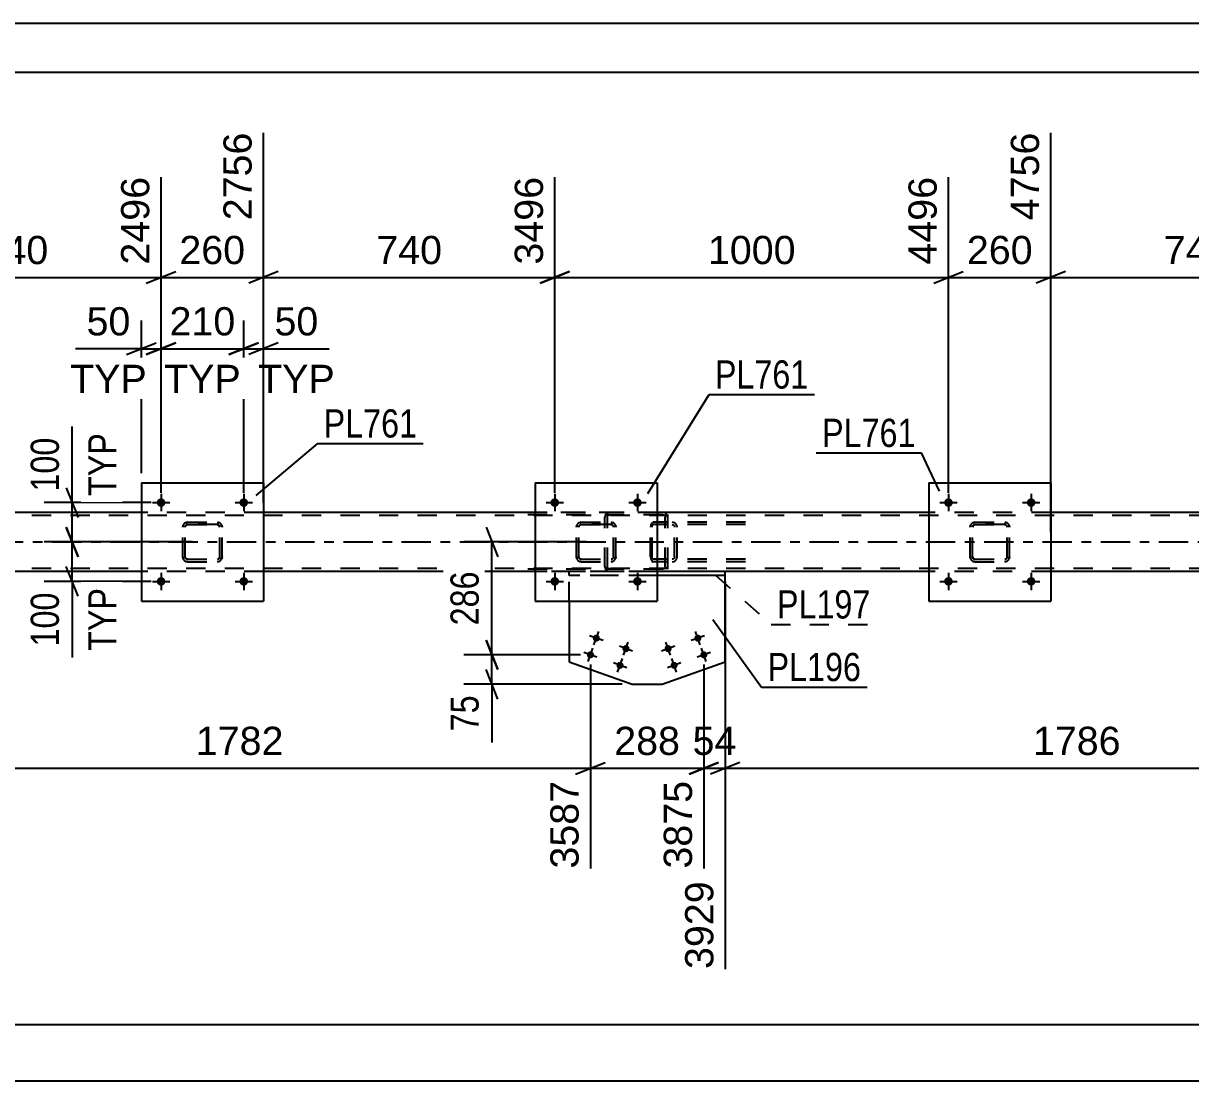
# Model space of a CAD drawing. Header units: millimetres. Extents: x -147 to 694, y -404 to 190.
# Drawn here: x 64.1 to 182.7, y 83.1 to 190.5 of the extents above; entities that cross this region are included whole.
import ezdxf

# ---------------------------------------------------------------- set-up
doc = ezdxf.new("R2010")
doc.units = ezdxf.units.MM
doc.linetypes.add('DXK_LINE_DOT2', pattern=[3.9198, 1.9599, -1.9599])
doc.linetypes.add('DXK_LINE_DOT3', pattern=[5.9187, 2.979, -0.9799, 0.9799, -0.9799])
doc.styles.add('Arial', font='ARIAL.TTF', dxfattribs={"height": 0.2})
doc.styles.add('Arial Narrow', font='ARIALN.TTF', dxfattribs={"height": 0.2})

# ---------------------------------------------------------------- blocks, each defined once
blk = doc.blocks.new('Unknown-318897192-1115')
at = {"color": 5, "linetype": 'Continuous'}
for p, q in [((693.74, 190.49), (-147.26, 190.49)), ((688.74, 185.49), (-142.26, 185.49))]:
    blk.add_line(p, q, dxfattribs=at)
blk = doc.blocks.new('Bolt-318897192-1807 - 1693')
at = {"linetype": 'Continuous'}
for points in [[(158.56, 133.82, -1), (157.68, 133.82, -1)], [(166.96, 133.82, -1), (166.08, 133.82, -1)]]:
    blk.add_hatch(color=1, dxfattribs=at).paths.add_polyline_path(points)
at = {"color": 1, "linetype": 'Continuous'}
for p, q in [((158.12, 134.7), (158.12, 132.94)), ((166.52, 134.7), (166.52, 132.94)), ((157.24, 133.82), (159, 133.82)), ((165.64, 133.82), (167.4, 133.82))]:
    blk.add_line(p, q, dxfattribs=at)
blk = doc.blocks.new('Part-318897192-2062 - 1693')
at = {"color": 7, "linetype": 'DXK_LINE_DOT2'}
for p, q in [((160.32, 139.34), (160.36, 139.52)), ((160.36, 139.52), (160.32, 139.34)), ((160.32, 136.3), (160.32, 139.34)), ((160.56, 139.34), (160.58, 139.43)), ((160.58, 139.43), (160.56, 139.34)), ((160.56, 136.3), (160.56, 139.34)), ((160.58, 139.43), (160.63, 139.51)), ((160.63, 139.51), (160.58, 139.43)), ((160.62, 139.78), (160.8, 139.82)), ((160.8, 139.82), (160.62, 139.78)), ((160.63, 139.51), (160.71, 139.56)), ((160.71, 139.56), (160.63, 139.51)), ((160.71, 139.56), (160.8, 139.58)), ((160.8, 139.58), (160.71, 139.56)), ((160.8, 139.82), (163.84, 139.82)), ((160.8, 139.82), (160.8, 139.82)), ((160.8, 139.82), (163.84, 139.82)), ((160.8, 139.58), (163.84, 139.58)), ((160.8, 139.58), (160.8, 139.58)), ((163.84, 139.58), (160.8, 139.58)), ((163.84, 139.82), (163.84, 139.82)), ((163.84, 139.82), (164.03, 139.78)), ((164.03, 139.78), (163.84, 139.82)), ((163.84, 139.58), (163.84, 139.58)), ((163.84, 139.58), (163.94, 139.56)), ((163.94, 139.56), (163.84, 139.58)), ((163.94, 139.56), (164.01, 139.51)), ((164.01, 139.51), (163.94, 139.56)), ((164.01, 139.51), (164.07, 139.43)), ((164.07, 139.43), (164.01, 139.51)), ((164.07, 139.43), (164.08, 139.34)), ((164.08, 139.34), (164.07, 139.43)), ((164.08, 136.3), (164.08, 139.34)), ((164.29, 139.52), (164.32, 139.34)), ((164.32, 139.34), (164.29, 139.52)), ((164.32, 136.3), (164.32, 139.34)), ((160.36, 136.11), (160.32, 136.3)), ((160.32, 136.3), (160.36, 136.11)), ((160.58, 136.2), (160.56, 136.3)), ((160.56, 136.3), (160.58, 136.21)), ((160.58, 136.21), (160.63, 136.13)), ((160.63, 136.13), (160.58, 136.2)), ((160.8, 135.82), (160.62, 135.85)), ((160.62, 135.85), (160.8, 135.82)), ((160.71, 136.08), (160.63, 136.13)), ((160.63, 136.13), (160.71, 136.08)), ((160.8, 136.06), (160.71, 136.08)), ((160.71, 136.08), (160.8, 136.06)), ((160.8, 136.06), (163.84, 136.06)), ((160.8, 136.06), (160.8, 136.06)), ((160.8, 136.06), (163.84, 136.06)), ((160.8, 135.82), (163.84, 135.82)), ((160.8, 135.82), (160.8, 135.82)), ((160.8, 135.82), (163.84, 135.82)), ((163.94, 136.08), (163.84, 136.06)), ((163.84, 136.06), (163.94, 136.08)), ((163.84, 136.06), (163.84, 136.06)), ((164.03, 135.85), (163.84, 135.82)), ((163.84, 135.82), (164.03, 135.85)), ((163.84, 135.82), (163.84, 135.82)), ((164.01, 136.13), (163.94, 136.08)), ((163.94, 136.08), (164.01, 136.13)), ((164.01, 136.13), (164.07, 136.21)), ((164.07, 136.2), (164.01, 136.13)), ((164.08, 136.3), (164.07, 136.2)), ((164.07, 136.21), (164.08, 136.3)), ((164.32, 136.3), (164.29, 136.11)), ((164.29, 136.11), (164.32, 136.3))]:
    blk.add_line(p, q, dxfattribs=at)
at = {"color": 7, "linetype": 'DXK_LINE_DOT3'}
blk.add_line((162.32, 137.82), (162.32, 137.82), dxfattribs=at)
at = {"color": 7, "linetype": 'DXK_LINE_DOT2'}
for centre, start, end in [((160.8, 139.34), 112.5, 157.5), ((160.8, 139.34), 112.5, 157.5), ((163.84, 139.34), 22.5, 67.5), ((163.84, 139.34), 22.5, 67.5), ((160.8, 136.3), 202.5, 247.5), ((160.8, 136.3), 202.5, 247.5), ((163.84, 136.3), 292.5, 337.5), ((163.84, 136.3), 292.5, 337.5)]:
    blk.add_arc(centre, 0.48, start, end, dxfattribs=at)
blk = doc.blocks.new('Part-318897192-2069 - 1693')
at = {"color": 7, "linetype": 'DXK_LINE_DOT2'}
for p, q in [((127.88, 139.52), (127.86, 139.34)), ((127.86, 136.3), (127.86, 139.34)), ((127.94, 139.68), (127.88, 139.52)), ((128.03, 139.78), (127.94, 139.68)), ((128, 139.34), (128.01, 139.43)), ((128, 136.3), (128, 139.34)), ((128.01, 139.43), (128.04, 139.51)), ((128.13, 139.82), (128.03, 139.78)), ((128.04, 139.51), (128.08, 139.56)), ((128.08, 139.56), (128.13, 139.58)), ((137.49, 139.82), (128.13, 139.82)), ((137.49, 139.58), (128.13, 139.58)), ((129.6, 139.58), (129.6, 139.82)), ((130.24, 139.78), (130.04, 139.82)), ((130.04, 139.58), (130.14, 139.56)), ((130.14, 139.56), (130.22, 139.51)), ((130.22, 139.51), (130.28, 139.43)), ((130.28, 139.43), (130.3, 139.34)), ((130.3, 136.3), (130.3, 139.34)), ((130.55, 139.34), (130.51, 139.52)), ((130.55, 136.3), (130.55, 139.34)), ((127.86, 136.3), (127.88, 136.11)), ((127.88, 136.11), (127.94, 135.96)), ((127.94, 135.96), (128.03, 135.85)), ((128.01, 136.21), (128, 136.3)), ((128.04, 136.13), (128.01, 136.21)), ((128.03, 135.85), (128.13, 135.82)), ((128.08, 136.08), (128.04, 136.13)), ((128.13, 136.06), (128.08, 136.08)), ((137.49, 136.06), (128.13, 136.06)), ((137.49, 135.82), (128.13, 135.82)), ((129.6, 135.82), (129.6, 136.06)), ((130.14, 136.08), (130.04, 136.06)), ((130.04, 135.82), (130.24, 135.85)), ((130.22, 136.13), (130.14, 136.08)), ((130.28, 136.21), (130.22, 136.13)), ((130.3, 136.3), (130.28, 136.21)), ((130.51, 136.11), (130.55, 136.3))]:
    blk.add_line(p, q, dxfattribs=at)
for centre, start, end in [((130.06, 139.32), 23.8951, 68.8487), ((130.06, 136.31), 291.1513, 336.1049)]:
    blk.add_arc(centre, 0.492, start, end, dxfattribs=at)
blk = doc.blocks.new('Part-318897192-1751 - 1693')
at = {"color": 2, "linetype": 'Continuous'}
for p, q in [((76.12, 143.82), (76.12, 131.82)), ((76.12, 143.82), (88.52, 143.82)), ((88.52, 143.82), (88.52, 131.82)), ((76.12, 131.82), (88.52, 131.82))]:
    blk.add_line(p, q, dxfattribs=at)
blk = doc.blocks.new('Part-318897192-1752 - 1693')
at = {"color": 7, "linetype": 'DXK_LINE_DOT2'}
for p, q in [((80.32, 139.34), (80.35, 139.52)), ((80.35, 139.52), (80.32, 139.34)), ((80.32, 136.3), (80.32, 139.34)), ((80.56, 139.34), (80.58, 139.43)), ((80.58, 139.43), (80.56, 139.34)), ((80.56, 136.3), (80.56, 139.34)), ((80.58, 139.43), (80.63, 139.51)), ((80.63, 139.51), (80.58, 139.43)), ((80.61, 139.78), (80.8, 139.82)), ((80.8, 139.82), (80.61, 139.78)), ((80.63, 139.51), (80.71, 139.56)), ((80.71, 139.56), (80.63, 139.51)), ((80.71, 139.56), (80.8, 139.58)), ((80.8, 139.58), (80.71, 139.56)), ((80.8, 139.82), (83.84, 139.82)), ((80.8, 139.82), (80.8, 139.82)), ((80.8, 139.82), (83.84, 139.82)), ((80.8, 139.58), (83.84, 139.58)), ((80.8, 139.58), (80.8, 139.58)), ((83.84, 139.58), (80.8, 139.58)), ((83.84, 139.82), (83.84, 139.82)), ((83.84, 139.82), (84.02, 139.78)), ((84.02, 139.78), (83.84, 139.82)), ((83.84, 139.58), (83.84, 139.58)), ((83.84, 139.58), (83.93, 139.56)), ((83.93, 139.56), (83.84, 139.58)), ((83.93, 139.56), (84.01, 139.51)), ((84.01, 139.51), (83.93, 139.56)), ((84.01, 139.51), (84.06, 139.43)), ((84.06, 139.43), (84.01, 139.51)), ((84.06, 139.43), (84.08, 139.34)), ((84.08, 139.34), (84.06, 139.43)), ((84.08, 136.3), (84.08, 139.34)), ((84.28, 139.52), (84.32, 139.34)), ((84.32, 139.34), (84.28, 139.52)), ((84.32, 136.3), (84.32, 139.34)), ((80.35, 136.11), (80.32, 136.3)), ((80.32, 136.3), (80.35, 136.11)), ((80.58, 136.2), (80.56, 136.3)), ((80.56, 136.3), (80.58, 136.21)), ((80.58, 136.21), (80.63, 136.13)), ((80.63, 136.13), (80.58, 136.2)), ((80.8, 135.82), (80.61, 135.85)), ((80.61, 135.85), (80.8, 135.82)), ((80.71, 136.08), (80.63, 136.13)), ((80.63, 136.13), (80.71, 136.08)), ((80.8, 136.06), (80.71, 136.08)), ((80.71, 136.08), (80.8, 136.06)), ((80.8, 136.06), (83.84, 136.06)), ((80.8, 136.06), (80.8, 136.06)), ((80.8, 136.06), (83.84, 136.06)), ((80.8, 135.82), (83.84, 135.82)), ((80.8, 135.82), (80.8, 135.82)), ((80.8, 135.82), (83.84, 135.82)), ((83.93, 136.08), (83.84, 136.06)), ((83.84, 136.06), (83.93, 136.08)), ((83.84, 136.06), (83.84, 136.06)), ((84.02, 135.85), (83.84, 135.82)), ((83.84, 135.82), (84.02, 135.85)), ((83.84, 135.82), (83.84, 135.82)), ((84.01, 136.13), (83.93, 136.08)), ((83.93, 136.08), (84.01, 136.13)), ((84.01, 136.13), (84.06, 136.21)), ((84.06, 136.2), (84.01, 136.13)), ((84.08, 136.3), (84.06, 136.2)), ((84.06, 136.21), (84.08, 136.3)), ((84.32, 136.3), (84.28, 136.11)), ((84.28, 136.11), (84.32, 136.3))]:
    blk.add_line(p, q, dxfattribs=at)
at = {"color": 7, "linetype": 'DXK_LINE_DOT3'}
blk.add_line((82.32, 137.82), (82.32, 137.82), dxfattribs=at)
at = {"color": 7, "linetype": 'DXK_LINE_DOT2'}
for centre, start, end in [((80.8, 139.34), 112.5, 157.5), ((80.8, 139.34), 112.5, 157.5), ((83.84, 139.34), 22.5, 67.5), ((83.84, 139.34), 22.5, 67.5), ((80.8, 136.3), 202.5, 247.5), ((80.8, 136.3), 202.5, 247.5), ((83.84, 136.3), 292.5, 337.5), ((83.84, 136.3), 292.5, 337.5)]:
    blk.add_arc(centre, 0.48, start, end, dxfattribs=at)
blk = doc.blocks.new('Bolt-318897192-2087 - 1693')
at = {"linetype": 'Continuous'}
for points in [[(78.56, 133.82, -1), (77.68, 133.82, -1)], [(86.96, 133.82, -1), (86.08, 133.82, -1)]]:
    blk.add_hatch(color=1, dxfattribs=at).paths.add_polyline_path(points)
at = {"color": 1, "linetype": 'Continuous'}
for p, q in [((78.12, 134.7), (78.12, 132.94)), ((86.52, 134.7), (86.52, 132.94)), ((77.24, 133.82), (79, 133.82)), ((85.64, 133.82), (87.4, 133.82))]:
    blk.add_line(p, q, dxfattribs=at)
blk = doc.blocks.new('Part-318897192-1757 - 1693')
at = {"color": 2, "linetype": 'Continuous'}
for p, q in [((116.12, 143.82), (116.12, 131.82)), ((116.12, 143.82), (128.52, 143.82)), ((128.52, 143.82), (128.52, 131.82)), ((116.12, 131.82), (128.52, 131.82))]:
    blk.add_line(p, q, dxfattribs=at)
blk = doc.blocks.new('Part-318897192-1758 - 1693')
at = {"color": 7, "linetype": 'DXK_LINE_DOT2'}
for p, q in [((120.32, 139.34), (120.36, 139.52)), ((120.36, 139.52), (120.32, 139.34)), ((120.32, 136.3), (120.32, 139.34)), ((120.56, 139.34), (120.58, 139.43)), ((120.58, 139.43), (120.56, 139.34)), ((120.56, 136.3), (120.56, 139.34)), ((120.58, 139.43), (120.63, 139.51)), ((120.63, 139.51), (120.58, 139.43)), ((120.62, 139.78), (120.8, 139.82)), ((120.8, 139.82), (120.62, 139.78)), ((120.63, 139.51), (120.71, 139.56)), ((120.71, 139.56), (120.63, 139.51)), ((120.71, 139.56), (120.8, 139.58)), ((120.8, 139.58), (120.71, 139.56)), ((120.8, 139.82), (123.84, 139.82)), ((120.8, 139.82), (120.8, 139.82)), ((120.8, 139.82), (123.84, 139.82)), ((120.8, 139.58), (123.84, 139.58)), ((120.8, 139.58), (120.8, 139.58)), ((123.84, 139.58), (120.8, 139.58)), ((123.84, 139.82), (123.84, 139.82)), ((123.84, 139.82), (124.03, 139.78)), ((124.03, 139.78), (123.84, 139.82)), ((123.84, 139.58), (123.84, 139.58)), ((123.84, 139.58), (123.94, 139.56)), ((123.94, 139.56), (123.84, 139.58)), ((123.94, 139.56), (124.01, 139.51)), ((124.01, 139.51), (123.94, 139.56)), ((124.01, 139.51), (124.07, 139.43)), ((124.07, 139.43), (124.01, 139.51)), ((124.07, 139.43), (124.08, 139.34)), ((124.08, 139.34), (124.07, 139.43)), ((124.08, 136.3), (124.08, 139.34)), ((124.29, 139.52), (124.32, 139.34)), ((124.32, 139.34), (124.29, 139.52)), ((124.32, 136.3), (124.32, 139.34)), ((120.36, 136.11), (120.32, 136.3)), ((120.32, 136.3), (120.36, 136.11)), ((120.58, 136.2), (120.56, 136.3)), ((120.56, 136.3), (120.58, 136.21)), ((120.58, 136.21), (120.63, 136.13)), ((120.63, 136.13), (120.58, 136.2)), ((120.8, 135.82), (120.62, 135.85)), ((120.62, 135.85), (120.8, 135.82)), ((120.71, 136.08), (120.63, 136.13)), ((120.63, 136.13), (120.71, 136.08)), ((120.8, 136.06), (120.71, 136.08)), ((120.71, 136.08), (120.8, 136.06)), ((120.8, 136.06), (123.84, 136.06)), ((120.8, 136.06), (120.8, 136.06)), ((120.8, 136.06), (123.84, 136.06)), ((120.8, 135.82), (123.84, 135.82)), ((120.8, 135.82), (120.8, 135.82)), ((120.8, 135.82), (123.84, 135.82)), ((123.94, 136.08), (123.84, 136.06)), ((123.84, 136.06), (123.94, 136.08)), ((123.84, 136.06), (123.84, 136.06)), ((124.03, 135.85), (123.84, 135.82)), ((123.84, 135.82), (124.03, 135.85)), ((123.84, 135.82), (123.84, 135.82)), ((124.01, 136.13), (123.94, 136.08)), ((123.94, 136.08), (124.01, 136.13)), ((124.01, 136.13), (124.07, 136.21)), ((124.07, 136.2), (124.01, 136.13)), ((124.08, 136.3), (124.07, 136.2)), ((124.07, 136.21), (124.08, 136.3)), ((124.32, 136.3), (124.29, 136.11)), ((124.29, 136.11), (124.32, 136.3))]:
    blk.add_line(p, q, dxfattribs=at)
at = {"color": 7, "linetype": 'DXK_LINE_DOT3'}
blk.add_line((122.32, 137.82), (122.32, 137.82), dxfattribs=at)
at = {"color": 7, "linetype": 'DXK_LINE_DOT2'}
for centre, start, end in [((120.8, 139.34), 112.5, 157.5), ((120.8, 139.34), 112.5, 157.5), ((123.84, 139.34), 22.5, 67.5), ((123.84, 139.34), 22.5, 67.5), ((120.8, 136.3), 202.5, 247.5), ((120.8, 136.3), 202.5, 247.5), ((123.84, 136.3), 292.5, 337.5), ((123.84, 136.3), 292.5, 337.5)]:
    blk.add_arc(centre, 0.48, start, end, dxfattribs=at)
blk = doc.blocks.new('Part-318897192-1774 - 1693')
at = {"color": 7, "linetype": 'DXK_LINE_DOT2'}
for p, q in [((576.52, 140.5), (-21.73, 140.5)), ((88.52, 140.82), (76.12, 140.82)), ((128.52, 140.82), (116.12, 140.82)), ((168.52, 140.82), (156.12, 140.82)), ((576.52, 135.14), (-21.73, 135.14)), ((88.52, 134.82), (76.12, 134.82)), ((135.43, 134.82), (116.12, 134.82)), ((168.52, 134.82), (156.12, 134.82))]:
    blk.add_line(p, q, dxfattribs=at)
at = {"color": 2, "linetype": 'Continuous'}
for p, q in [((76.12, 140.82), (48.52, 140.82)), ((116.12, 140.82), (88.52, 140.82)), ((156.12, 140.82), (128.52, 140.82)), ((196.12, 140.82), (168.52, 140.82)), ((76.12, 134.82), (50.46, 134.82)), ((116.12, 134.82), (88.52, 134.82)), ((156.12, 134.82), (135.43, 134.82)), ((196.12, 134.82), (168.52, 134.82))]:
    blk.add_line(p, q, dxfattribs=at)
at = {"color": 7, "linetype": 'DXK_LINE_DOT3'}
blk.add_line((-21.73, 137.82), (576.52, 137.82), dxfattribs=at)
blk = doc.blocks.new('Bolt-318897192-1806 - 1693')
at = {"linetype": 'Continuous'}
for points in [[(132.32, 127.93, -1), (133, 128.17, -1)], [(129.3, 126.86, -1), (129.98, 127.11, -1)], [(132.92, 126.24, -1), (133.6, 126.48, -1)], [(129.91, 125.17, -1), (130.58, 125.41, -1)]]:
    blk.add_hatch(color=1, dxfattribs=at).paths.add_polyline_path(points)
at = {"color": 1, "linetype": 'Continuous'}
for p, q in [((133.34, 128.3), (131.98, 127.81)), ((132.9, 127.38), (132.42, 128.73)), ((130.32, 127.23), (128.97, 126.74)), ((129.88, 126.31), (129.4, 127.66)), ((133.5, 125.68), (133.02, 127.04)), ((130.49, 124.61), (130, 125.97)), ((133.94, 126.6), (132.58, 126.12)), ((130.92, 125.53), (129.57, 125.05))]:
    blk.add_line(p, q, dxfattribs=at)
blk = doc.blocks.new('Part-318897192-1884 - 1693')
at = {"color": 7, "linetype": 'DXK_LINE_DOT2'}
for p, q in [((119.57, 134.42), (119.57, 134.82)), ((128.52, 134.82), (119.57, 134.82)), ((128.52, 134.42), (119.57, 134.42))]:
    blk.add_line(p, q, dxfattribs=at)
at = {"color": 2, "linetype": 'Continuous'}
for p, q in [((135.43, 134.82), (128.52, 134.82)), ((135.43, 134.42), (128.52, 134.42)), ((135.43, 134.42), (135.43, 134.82))]:
    blk.add_line(p, q, dxfattribs=at)
blk = doc.blocks.new('Part-318897192-1889 - 1693')
at = {"color": 7, "linetype": 'DXK_LINE_DOT2'}
for p in [(135.43, 134.42), (119.57, 131.82)]:
    blk.add_line(p, (119.57, 134.42), dxfattribs=at)
at = {"color": 2, "linetype": 'Continuous'}
for p, q in [((135.43, 125.64), (135.43, 134.42)), ((119.57, 131.82), (119.57, 125.64)), ((119.57, 125.64), (125.98, 123.37)), ((129.02, 123.37), (135.43, 125.64)), ((125.98, 123.37), (129.02, 123.37))]:
    blk.add_line(p, q, dxfattribs=at)
blk = doc.blocks.new('Part-318897192-1961 - 1693')
at = {"color": 7, "linetype": 'DXK_LINE_DOT2'}
for p, q in [((129.09, 140.82), (115.18, 140.82)), ((129.09, 140.58), (115.18, 140.58)), ((123.24, 140.47), (123.21, 140.34)), ((123.21, 135.3), (123.21, 140.34)), ((123.25, 140.52), (123.24, 140.47)), ((123.47, 140.34), (123.49, 140.43)), ((123.47, 135.3), (123.47, 140.34)), ((123.49, 140.43), (123.54, 140.51)), ((123.73, 140.82), (123.53, 140.78)), ((123.54, 140.51), (123.63, 140.56)), ((123.63, 140.56), (123.73, 140.58)), ((129.28, 140.78), (129.09, 140.82)), ((129.09, 140.58), (129.19, 140.56)), ((129.19, 140.56), (129.27, 140.51)), ((129.27, 140.51), (129.32, 140.43)), ((129.32, 140.43), (129.34, 140.34)), ((129.34, 135.3), (129.34, 140.34)), ((129.57, 140.5), (129.56, 140.52)), ((129.6, 140.34), (129.57, 140.5)), ((129.6, 135.3), (129.6, 140.34)), ((123.21, 135.3), (123.23, 135.21)), ((123.23, 135.21), (123.25, 135.11)), ((123.49, 135.21), (123.47, 135.3)), ((123.54, 135.13), (123.49, 135.21)), ((129.32, 135.21), (129.27, 135.13)), ((129.34, 135.3), (129.32, 135.21)), ((129.56, 135.11), (129.58, 135.21)), ((129.58, 135.21), (129.6, 135.3)), ((129.09, 135.06), (115.18, 135.06)), ((129.09, 134.82), (115.18, 134.82)), ((123.53, 134.85), (123.73, 134.82)), ((123.63, 135.08), (123.54, 135.13)), ((123.73, 135.06), (123.63, 135.08)), ((129.19, 135.08), (129.09, 135.06)), ((129.09, 134.82), (129.28, 134.85)), ((129.27, 135.13), (129.19, 135.08))]:
    blk.add_line(p, q, dxfattribs=at)
for centre, start, end in [((123.71, 140.32), 110.7583, 155.68), ((129.11, 140.32), 24.32, 69.2417), ((123.71, 135.32), 204.32, 249.2417)]:
    blk.add_arc(centre, 0.496, start, end, dxfattribs=at)
blk = doc.blocks.new('Bolt-318897192-1962 - 1693')
at = {"linetype": 'Continuous'}
for points in [[(122, 128.17, -1), (122.68, 127.93, -1)], [(125.01, 127.11, -1), (125.69, 126.86, -1)], [(121.4, 126.48, -1), (122.08, 126.24, -1)], [(124.41, 125.41, -1), (125.09, 125.17, -1)]]:
    blk.add_hatch(color=1, dxfattribs=at).paths.add_polyline_path(points)
at = {"color": 1, "linetype": 'Continuous'}
for p, q in [((123.02, 127.81), (121.66, 128.3)), ((122.1, 127.38), (122.58, 128.73)), ((121.5, 125.68), (121.98, 127.04)), ((126.03, 126.74), (124.68, 127.23)), ((125.11, 126.31), (125.59, 127.66)), ((122.41, 126.12), (121.06, 126.6)), ((124.51, 124.61), (124.99, 125.97)), ((125.43, 125.05), (124.07, 125.53))]:
    blk.add_line(p, q, dxfattribs=at)
blk = doc.blocks.new('Bolt-318897192-2097 - 1693')
at = {"linetype": 'Continuous'}
for points in [[(158.56, 141.82, -1), (157.68, 141.82, -1)], [(166.96, 141.82, -1), (166.08, 141.82, -1)]]:
    blk.add_hatch(color=1, dxfattribs=at).paths.add_polyline_path(points)
at = {"color": 1, "linetype": 'Continuous'}
for p, q in [((158.12, 142.7), (158.12, 140.94)), ((166.52, 142.7), (166.52, 140.94)), ((157.24, 141.82), (159, 141.82)), ((165.64, 141.82), (167.4, 141.82))]:
    blk.add_line(p, q, dxfattribs=at)
blk = doc.blocks.new('Bolt-318897192-2043 - 1693')
at = {"linetype": 'Continuous'}
for points in [[(118.56, 141.82, -1), (117.68, 141.82, -1)], [(126.96, 141.82, -1), (126.08, 141.82, -1)]]:
    blk.add_hatch(color=1, dxfattribs=at).paths.add_polyline_path(points)
at = {"color": 1, "linetype": 'Continuous'}
for p, q in [((118.12, 142.7), (118.12, 140.94)), ((126.52, 142.7), (126.52, 140.94)), ((117.24, 141.82), (119, 141.82)), ((125.64, 141.82), (127.4, 141.82))]:
    blk.add_line(p, q, dxfattribs=at)
blk = doc.blocks.new('Bolt-318897192-2044 - 1693')
at = {"linetype": 'Continuous'}
for points in [[(118.56, 133.82, -1), (117.68, 133.82, -1)], [(126.96, 133.82, -1), (126.08, 133.82, -1)]]:
    blk.add_hatch(color=1, dxfattribs=at).paths.add_polyline_path(points)
at = {"color": 1, "linetype": 'Continuous'}
for p, q in [((118.12, 134.7), (118.12, 132.94)), ((126.52, 134.7), (126.52, 132.94)), ((117.24, 133.82), (119, 133.82)), ((125.64, 133.82), (127.4, 133.82))]:
    blk.add_line(p, q, dxfattribs=at)
blk = doc.blocks.new('Part-318897192-2067 - 1693')
at = {"color": 2, "linetype": 'Continuous'}
for p, q in [((156.12, 143.82), (156.12, 131.82)), ((156.12, 143.82), (168.52, 143.82)), ((168.52, 143.82), (168.52, 131.82)), ((156.12, 131.82), (168.52, 131.82))]:
    blk.add_line(p, q, dxfattribs=at)
blk = doc.blocks.new('Bolt-318897192-2086 - 1693')
at = {"linetype": 'Continuous'}
for points in [[(78.56, 141.82, -1), (77.68, 141.82, -1)], [(86.96, 141.82, -1), (86.08, 141.82, -1)]]:
    blk.add_hatch(color=1, dxfattribs=at).paths.add_polyline_path(points)
at = {"color": 1, "linetype": 'Continuous'}
for p, q in [((78.12, 142.7), (78.12, 140.94)), ((86.52, 142.7), (86.52, 140.94)), ((77.24, 141.82), (79, 141.82)), ((85.64, 141.82), (87.4, 141.82))]:
    blk.add_line(p, q, dxfattribs=at)
blk = doc.blocks.new('StraightDimension-318897192-19006 - 1693')
at = {"color": 7, "linetype": 'Continuous'}
for p, q in [((111.14, 139.32), (112.34, 136.32)), ((121.32, 137.82), (108.89, 137.82)), ((111.74, 126.36), (111.74, 137.82)), ((112.34, 124.86), (111.14, 127.86)), ((120.74, 126.36), (108.89, 126.36))]:
    blk.add_line(p, q, dxfattribs=at)
at = {"color": 0}
blk.add_wipeout([(110.99, 135.43), (106.79, 135.43), (106.79, 128.75), (110.99, 128.75)], dxfattribs=at)
at = {"color": 3, "style": 'Arial Narrow'}
blk.add_text('286', height=2.863, rotation=90.0002, dxfattribs=at).set_placement((110.39, 129.35))
blk = doc.blocks.new('StraightDimension-318897192-8381 - 1693')
at = {"color": 7, "linetype": 'Continuous'}
for p, q in [((48.52, 141.82), (48.52, 179.38)), ((78.12, 142.82), (78.12, 174.88)), ((50.02, 165.29), (47.02, 164.09)), ((76.62, 164.09), (79.62, 165.29)), ((48.52, 164.69), (78.12, 164.69))]:
    blk.add_line(p, q, dxfattribs=at)
at = {"color": 0}
blk.add_wipeout([(67.25, 165.44), (67.25, 169.64), (59.38, 169.64), (59.38, 165.44)], dxfattribs=at)
at = {"color": 3, "style": 'Arial'}
blk.add_text('740', height=2.865, dxfattribs=at).set_placement((59.98, 166.04))
at = {"color": 0, "linetype": 'Continuous'}
blk.add_wipeout([(77.52, 175.48), (73.32, 175.48), (73.32, 165.39), (77.52, 165.39)], dxfattribs=at)
at = {"color": 3, "linetype": 'Continuous', "style": 'Arial'}
blk.add_text('2496', height=2.865, rotation=90.0002, dxfattribs=at).set_placement((76.92, 165.99))
blk = doc.blocks.new('StraightDimension-318897192-8377 - 1693')
at = {"color": 7, "linetype": 'Continuous'}
for p, q in [((168.52, 138.82), (168.52, 179.38)), ((158.12, 142.82), (158.12, 174.88)), ((156.62, 164.09), (159.62, 165.29)), ((170.02, 165.29), (167.02, 164.09)), ((158.12, 164.69), (168.52, 164.69))]:
    blk.add_line(p, q, dxfattribs=at)
at = {"color": 0}
blk.add_wipeout([(167.26, 165.44), (167.26, 169.64), (159.39, 169.64), (159.39, 165.44)], dxfattribs=at)
at = {"color": 3, "style": 'Arial'}
blk.add_text('260', height=2.865, dxfattribs=at).set_placement((159.99, 166.04))
at = {"color": 0, "linetype": 'Continuous'}
blk.add_wipeout([(167.92, 179.98), (163.72, 179.98), (163.72, 169.89), (167.92, 169.89)], dxfattribs=at)
at = {"color": 3, "linetype": 'Continuous', "style": 'Arial'}
blk.add_text('4756', height=2.865, rotation=90.0002, dxfattribs=at).set_placement((167.32, 170.49))
blk = doc.blocks.new('StraightDimension-318897192-2334 - 1693')
at = {"color": 7, "linetype": 'Continuous'}
for p, q in [((86.52, 142.82), (86.52, 160.3)), ((88.52, 144.82), (88.52, 160.3)), ((85.02, 156.85), (88.02, 158.05)), ((90.02, 158.05), (87.02, 156.85)), ((86.52, 157.45), (88.52, 157.45)), ((88.52, 157.45), (95.21, 157.45)), ((88.52, 157.45), (95.21, 157.45))]:
    blk.add_line(p, q, dxfattribs=at)
at = {"color": 0}
blk.add_wipeout([(94.69, 158.2), (94.69, 162.4), (89.04, 162.4), (89.04, 158.2)], dxfattribs=at)
at = {"color": 0, "linetype": 'Continuous'}
blk.add_wipeout([(96.35, 152.35), (96.35, 156.55), (87.38, 156.55), (87.38, 152.35)], dxfattribs=at)
at = {"color": 3, "style": 'Arial'}
blk.add_text('50', height=2.865, dxfattribs=at).set_placement((89.64, 158.8))
at = {"color": 3, "linetype": 'Continuous', "style": 'Arial'}
blk.add_text('TYP', height=2.865, dxfattribs=at).set_placement((87.98, 152.95))
blk = doc.blocks.new('StraightDimension-318897192-2361 - 1693')
at = {"color": 7, "linetype": 'Continuous'}
blk.add_line((-22.53, 83.11), (589.42, 83.11), dxfattribs=at)
blk = doc.blocks.new('StraightDimension-318897192-2388 - 1693')
at = {"color": 7, "linetype": 'Continuous'}
blk.add_line((-21.74, 88.83), (588.62, 88.83), dxfattribs=at)
blk = doc.blocks.new('StraightDimension-318897192-2118 - 1693')
at = {"color": 7, "linetype": 'Continuous'}
for p, q in [((135.43, 133.82), (135.43, 94.45)), ((133.26, 125.36), (133.26, 104.65)), ((131.76, 114.24), (134.76, 115.44)), ((136.93, 115.44), (133.93, 114.24)), ((133.26, 114.84), (135.43, 114.84))]:
    blk.add_line(p, q, dxfattribs=at)
at = {"color": 0, "linetype": 'Continuous'}
blk.add_wipeout([(134.83, 103.94), (130.63, 103.94), (130.63, 93.85), (134.83, 93.85)], dxfattribs=at)
at = {"color": 3, "linetype": 'Continuous', "style": 'Arial'}
blk.add_text('3929', height=2.865, rotation=90.0002, dxfattribs=at).set_placement((134.23, 94.45))
at = {"color": 0}
blk.add_wipeout([(137.17, 115.59), (137.17, 119.79), (131.52, 119.79), (131.52, 115.59)], dxfattribs=at)
at = {"color": 3, "style": 'Arial'}
blk.add_text('54', height=2.865, dxfattribs=at).set_placement((132.12, 116.19))
blk = doc.blocks.new('StraightDimension-318897192-2117 - 1693')
at = {"color": 7, "linetype": 'Continuous'}
for p, q in [((135.43, 133.82), (135.43, 94.45)), ((206.87, 125.36), (206.87, 104.65)), ((136.93, 115.44), (133.93, 114.24)), ((205.37, 114.24), (208.37, 115.44)), ((135.43, 114.84), (206.87, 114.84))]:
    blk.add_line(p, q, dxfattribs=at)
at = {"color": 0}
blk.add_wipeout([(176.2, 115.59), (176.2, 119.79), (166.1, 119.79), (166.1, 115.59)], dxfattribs=at)
at = {"color": 3, "style": 'Arial'}
blk.add_text('1786', height=2.865, dxfattribs=at).set_placement((166.7, 116.19))
at = {"color": 0, "linetype": 'Continuous'}
blk.add_wipeout([(206.27, 114.14), (202.07, 114.14), (202.07, 104.05), (206.27, 104.05)], dxfattribs=at)
at = {"color": 3, "linetype": 'Continuous', "style": 'Arial'}
blk.add_text('5715', height=2.865, rotation=90.0002, dxfattribs=at).set_placement((205.67, 104.65))
blk = doc.blocks.new('StraightDimension-318897192-2119 - 1693')
at = {"color": 7, "linetype": 'Continuous'}
for p, q in [((121.74, 125.36), (121.74, 104.65)), ((133.26, 125.36), (133.26, 104.65)), ((120.24, 114.24), (123.24, 115.44)), ((134.76, 115.44), (131.76, 114.24)), ((121.74, 114.84), (133.26, 114.84))]:
    blk.add_line(p, q, dxfattribs=at)
at = {"color": 0}
blk.add_wipeout([(131.43, 115.59), (131.43, 119.79), (123.56, 119.79), (123.56, 115.59)], dxfattribs=at)
at = {"color": 0, "linetype": 'Continuous'}
blk.add_wipeout([(132.66, 114.14), (128.46, 114.14), (128.46, 104.05), (132.66, 104.05)], dxfattribs=at)
at = {"color": 3, "style": 'Arial'}
blk.add_text('288', height=2.865, dxfattribs=at).set_placement((124.16, 116.19))
at = {"color": 3, "linetype": 'Continuous', "style": 'Arial'}
blk.add_text('3875', height=2.865, rotation=90.0002, dxfattribs=at).set_placement((132.06, 104.65))
blk = doc.blocks.new('StraightDimension-318897192-2120 - 1693')
at = {"color": 7, "linetype": 'Continuous'}
for p, q in [((50.46, 130.82), (50.46, 94.45)), ((121.74, 125.36), (121.74, 104.65)), ((51.96, 115.44), (48.96, 114.24)), ((120.24, 114.24), (123.24, 115.44)), ((50.46, 114.84), (121.74, 114.84))]:
    blk.add_line(p, q, dxfattribs=at)
at = {"color": 0}
blk.add_wipeout([(91.14, 115.59), (91.14, 119.79), (81.05, 119.79), (81.05, 115.59)], dxfattribs=at)
at = {"color": 3, "style": 'Arial'}
blk.add_text('1782', height=2.865, dxfattribs=at).set_placement((81.65, 116.19))
at = {"color": 0, "linetype": 'Continuous'}
blk.add_wipeout([(121.14, 114.14), (116.94, 114.14), (116.94, 104.05), (121.14, 104.05)], dxfattribs=at)
at = {"color": 3, "linetype": 'Continuous', "style": 'Arial'}
blk.add_text('3587', height=2.865, rotation=90.0002, dxfattribs=at).set_placement((120.54, 104.65))
blk = doc.blocks.new('StraightDimension-318897192-2318 - 1693')
at = {"color": 7, "linetype": 'Continuous'}
for p, q in [((78.12, 142.82), (78.12, 160.3)), ((86.52, 142.82), (86.52, 160.3)), ((76.62, 156.85), (79.62, 158.05)), ((88.02, 158.05), (85.02, 156.85)), ((78.12, 157.45), (86.52, 157.45))]:
    blk.add_line(p, q, dxfattribs=at)
at = {"color": 0}
blk.add_wipeout([(86.25, 158.2), (86.25, 162.4), (78.38, 162.4), (78.38, 158.2)], dxfattribs=at)
at = {"color": 0, "linetype": 'Continuous'}
blk.add_wipeout([(86.81, 152.35), (86.81, 156.55), (77.83, 156.55), (77.83, 152.35)], dxfattribs=at)
at = {"color": 3, "style": 'Arial'}
blk.add_text('210', height=2.865, dxfattribs=at).set_placement((78.98, 158.8))
at = {"color": 3, "linetype": 'Continuous', "style": 'Arial'}
blk.add_text('TYP', height=2.865, dxfattribs=at).set_placement((78.43, 152.95))
blk = doc.blocks.new('StraightDimension-318897192-2347 - 1693')
at = {"color": 7, "linetype": 'Continuous'}
for p, q in [((76.12, 144.82), (76.12, 160.3)), ((78.12, 142.82), (78.12, 160.3)), ((74.62, 156.85), (77.62, 158.05)), ((79.62, 158.05), (76.62, 156.85)), ((76.12, 157.45), (69.42, 157.45)), ((76.12, 157.45), (69.42, 157.45)), ((76.12, 157.45), (78.12, 157.45))]:
    blk.add_line(p, q, dxfattribs=at)
at = {"color": 0}
blk.add_wipeout([(75.59, 158.2), (75.59, 162.4), (69.95, 162.4), (69.95, 158.2)], dxfattribs=at)
at = {"color": 0, "linetype": 'Continuous'}
blk.add_wipeout([(77.26, 152.35), (77.26, 156.55), (68.28, 156.55), (68.28, 152.35)], dxfattribs=at)
at = {"color": 3, "style": 'Arial'}
blk.add_text('50', height=2.865, dxfattribs=at).set_placement((70.55, 158.8))
at = {"color": 3, "linetype": 'Continuous', "style": 'Arial'}
blk.add_text('TYP', height=2.865, dxfattribs=at).set_placement((68.88, 152.95))
blk = doc.blocks.new('StraightDimension-318897192-3224 - 1693')
at = {"color": 7, "linetype": 'Continuous'}
for p, q in [((68.49, 139.32), (69.69, 136.32)), ((81.32, 137.82), (66.24, 137.82)), ((69.09, 133.82), (69.09, 137.82)), ((69.69, 132.32), (68.49, 135.32)), ((77.12, 133.82), (66.24, 133.82)), ((69.09, 133.82), (69.09, 126.08)), ((69.09, 133.82), (69.09, 126.08))]:
    blk.add_line(p, q, dxfattribs=at)
at = {"color": 0}
blk.add_wipeout([(68.34, 133.29), (64.14, 133.29), (64.14, 126.61), (68.34, 126.61)], dxfattribs=at)
at = {"color": 0, "linetype": 'Continuous'}
blk.add_wipeout([(74.19, 133.75), (69.99, 133.75), (69.99, 126.16), (74.19, 126.16)], dxfattribs=at)
at = {"color": 3, "linetype": 'Continuous', "style": 'Arial Narrow'}
blk.add_text('TYP', height=2.863, rotation=90.0002, dxfattribs=at).set_placement((73.59, 126.76))
at = {"color": 3, "style": 'Arial Narrow'}
blk.add_text('100', height=2.863, rotation=90.0002, dxfattribs=at).set_placement((67.74, 127.21))
blk = doc.blocks.new('StraightDimension-318897192-3247 - 1693')
at = {"color": 7, "linetype": 'Continuous'}
for p, q in [((69.09, 141.82), (69.09, 149.55)), ((69.09, 141.82), (69.09, 149.55)), ((68.49, 143.32), (69.69, 140.32)), ((77.12, 141.82), (66.24, 141.82)), ((69.09, 137.82), (69.09, 141.82)), ((69.69, 136.32), (68.49, 139.32)), ((81.32, 137.82), (66.24, 137.82))]:
    blk.add_line(p, q, dxfattribs=at)
at = {"color": 0, "linetype": 'Continuous'}
blk.add_wipeout([(74.19, 149.48), (69.99, 149.48), (69.99, 141.89), (74.19, 141.89)], dxfattribs=at)
at = {"color": 0}
blk.add_wipeout([(68.34, 149.03), (64.14, 149.03), (64.14, 142.34), (68.34, 142.34)], dxfattribs=at)
at = {"color": 3, "style": 'Arial Narrow'}
blk.add_text('100', height=2.863, rotation=90.0002, dxfattribs=at).set_placement((67.74, 142.94))
at = {"color": 3, "linetype": 'Continuous', "style": 'Arial Narrow'}
blk.add_text('TYP', height=2.863, rotation=90.0002, dxfattribs=at).set_placement((73.59, 142.49))
blk = doc.blocks.new('StraightDimension-318897192-8376 - 1693')
at = {"color": 7, "linetype": 'Continuous'}
for p, q in [((168.52, 138.82), (168.52, 179.38)), ((198.12, 142.82), (198.12, 174.88)), ((170.02, 165.29), (167.02, 164.09)), ((196.62, 164.09), (199.62, 165.29)), ((168.52, 164.69), (198.12, 164.69))]:
    blk.add_line(p, q, dxfattribs=at)
at = {"color": 0}
blk.add_wipeout([(187.26, 165.44), (187.26, 169.64), (179.39, 169.64), (179.39, 165.44)], dxfattribs=at)
at = {"color": 3, "style": 'Arial'}
blk.add_text('740', height=2.865, dxfattribs=at).set_placement((179.99, 166.04))
at = {"color": 0, "linetype": 'Continuous'}
blk.add_wipeout([(197.52, 175.48), (193.32, 175.48), (193.32, 165.39), (197.52, 165.39)], dxfattribs=at)
at = {"color": 3, "linetype": 'Continuous', "style": 'Arial'}
blk.add_text('5496', height=2.865, rotation=90.0002, dxfattribs=at).set_placement((196.92, 165.99))
blk = doc.blocks.new('StraightDimension-318897192-8378 - 1693')
at = {"color": 7, "linetype": 'Continuous'}
for p, q in [((118.12, 142.82), (118.12, 174.88)), ((158.12, 142.82), (158.12, 174.88)), ((119.62, 165.29), (116.62, 164.09)), ((156.62, 164.09), (159.62, 165.29)), ((118.12, 164.69), (158.12, 164.69))]:
    blk.add_line(p, q, dxfattribs=at)
at = {"color": 0}
blk.add_wipeout([(143.17, 165.44), (143.17, 169.64), (133.08, 169.64), (133.08, 165.44)], dxfattribs=at)
at = {"color": 3, "style": 'Arial'}
blk.add_text('1000', height=2.865, dxfattribs=at).set_placement((133.68, 166.04))
at = {"color": 0, "linetype": 'Continuous'}
blk.add_wipeout([(157.52, 175.48), (153.32, 175.48), (153.32, 165.39), (157.52, 165.39)], dxfattribs=at)
at = {"color": 3, "linetype": 'Continuous', "style": 'Arial'}
blk.add_text('4496', height=2.865, rotation=90.0002, dxfattribs=at).set_placement((156.92, 165.99))
blk = doc.blocks.new('StraightDimension-318897192-8379 - 1693')
at = {"color": 7, "linetype": 'Continuous'}
for p, q in [((88.52, 141.82), (88.52, 179.38)), ((118.12, 142.82), (118.12, 174.88)), ((90.02, 165.29), (87.02, 164.09)), ((116.62, 164.09), (119.62, 165.29)), ((88.52, 164.69), (118.12, 164.69))]:
    blk.add_line(p, q, dxfattribs=at)
at = {"color": 0}
blk.add_wipeout([(107.26, 165.44), (107.26, 169.64), (99.39, 169.64), (99.39, 165.44)], dxfattribs=at)
at = {"color": 3, "style": 'Arial'}
blk.add_text('740', height=2.865, dxfattribs=at).set_placement((99.99, 166.04))
at = {"color": 0, "linetype": 'Continuous'}
blk.add_wipeout([(117.52, 175.48), (113.32, 175.48), (113.32, 165.39), (117.52, 165.39)], dxfattribs=at)
at = {"color": 3, "linetype": 'Continuous', "style": 'Arial'}
blk.add_text('3496', height=2.865, rotation=90.0002, dxfattribs=at).set_placement((116.92, 165.99))
blk = doc.blocks.new('StraightDimension-318897192-8380 - 1693')
at = {"color": 7, "linetype": 'Continuous'}
for p, q in [((88.52, 141.82), (88.52, 179.38)), ((78.12, 142.82), (78.12, 174.88)), ((76.62, 164.09), (79.62, 165.29)), ((90.02, 165.29), (87.02, 164.09)), ((78.12, 164.69), (88.52, 164.69))]:
    blk.add_line(p, q, dxfattribs=at)
at = {"color": 0}
blk.add_wipeout([(87.25, 165.44), (87.25, 169.64), (79.38, 169.64), (79.38, 165.44)], dxfattribs=at)
at = {"color": 3, "style": 'Arial'}
blk.add_text('260', height=2.865, dxfattribs=at).set_placement((79.98, 166.04))
at = {"color": 0, "linetype": 'Continuous'}
blk.add_wipeout([(87.92, 179.98), (83.72, 179.98), (83.72, 169.89), (87.92, 169.89)], dxfattribs=at)
at = {"color": 3, "linetype": 'Continuous', "style": 'Arial'}
blk.add_text('2756', height=2.865, rotation=90.0002, dxfattribs=at).set_placement((87.32, 170.49))
blk = doc.blocks.new('StraightDimension-318897192-19007 - 1693')
at = {"color": 7, "linetype": 'Continuous'}
for p, q in [((111.14, 127.86), (112.34, 124.86)), ((120.74, 126.36), (108.89, 126.36)), ((111.74, 123.37), (111.74, 126.36)), ((112.34, 121.87), (111.14, 124.87)), ((124.98, 123.37), (108.89, 123.37)), ((111.74, 123.37), (111.74, 117.46)), ((111.74, 123.37), (111.74, 117.46))]:
    blk.add_line(p, q, dxfattribs=at)
at = {"color": 0}
blk.add_wipeout([(110.99, 122.84), (106.79, 122.84), (106.79, 117.99), (110.99, 117.99)], dxfattribs=at)
at = {"color": 3, "style": 'Arial Narrow'}
blk.add_text('75', height=2.863, rotation=90.0002, dxfattribs=at).set_placement((110.39, 118.59))
blk = doc.blocks.new('Mark-318897192-1747 - 1693')
at = {"color": 30, "linetype": 'Continuous'}
for p, q in [((87.79, 142.53), (94.04, 147.83)), ((94.04, 147.83), (104.74, 147.83))]:
    blk.add_line(p, q, dxfattribs=at)
at = {"color": 0}
blk.add_wipeout([(104.14, 148.43), (104.14, 151.43), (94.64, 151.43), (94.64, 148.43)], dxfattribs=at)
blk.add_wipeout([(104.14, 148.43), (104.14, 151.43), (94.64, 151.43), (94.64, 148.43)], dxfattribs=at)
at = {"color": 3, "style": 'Arial Narrow'}
blk.add_text('PL761', height=2.863, dxfattribs=at).set_placement((94.64, 148.43))
blk = doc.blocks.new('Mark-318897192-1753 - 1693')
at = {"color": 30, "linetype": 'Continuous'}
for p, q in [((127.58, 142.76), (133.79, 152.8)), ((133.79, 152.8), (144.5, 152.8))]:
    blk.add_line(p, q, dxfattribs=at)
at = {"color": 0}
blk.add_wipeout([(143.9, 153.4), (143.9, 156.4), (134.39, 156.4), (134.39, 153.4)], dxfattribs=at)
blk.add_wipeout([(143.9, 153.4), (143.9, 156.4), (134.39, 156.4), (134.39, 153.4)], dxfattribs=at)
at = {"color": 3, "style": 'Arial Narrow'}
blk.add_text('PL761', height=2.863, dxfattribs=at).set_placement((134.39, 153.4))
blk = doc.blocks.new('Mark-318897192-1880 - 1693')
at = {"color": 30, "linetype": 'DXK_LINE_DOT2'}
for p, q in [((134.49, 134.42), (140.1, 129.45)), ((140.1, 129.45), (150.81, 129.45))]:
    blk.add_line(p, q, dxfattribs=at)
at = {"color": 0}
blk.add_wipeout([(150.21, 130.05), (150.21, 133.05), (140.7, 133.05), (140.7, 130.05)], dxfattribs=at)
blk.add_wipeout([(150.21, 130.05), (150.21, 133.05), (140.7, 133.05), (140.7, 130.05)], dxfattribs=at)
at = {"color": 3, "style": 'Arial Narrow'}
blk.add_text('PL197', height=2.863, dxfattribs=at).set_placement((140.7, 130.05))
blk = doc.blocks.new('Mark-318897192-1885 - 1693')
at = {"color": 30, "linetype": 'Continuous'}
for p, q in [((134.17, 129.96), (139.14, 123.09)), ((139.14, 123.09), (149.85, 123.09))]:
    blk.add_line(p, q, dxfattribs=at)
at = {"color": 0}
blk.add_wipeout([(149.25, 123.69), (149.25, 126.69), (139.74, 126.69), (139.74, 123.69)], dxfattribs=at)
blk.add_wipeout([(149.25, 123.69), (149.25, 126.69), (139.74, 126.69), (139.74, 123.69)], dxfattribs=at)
at = {"color": 3, "style": 'Arial Narrow'}
blk.add_text('PL196', height=2.863, dxfattribs=at).set_placement((139.74, 123.69))
blk = doc.blocks.new('Mark-318897192-2063 - 1693')
at = {"color": 30, "linetype": 'Continuous'}
for p in [(144.68, 146.87), (157.21, 142.97)]:
    blk.add_line(p, (155.38, 146.87), dxfattribs=at)
at = {"color": 0}
blk.add_wipeout([(154.78, 147.47), (154.78, 150.47), (145.28, 150.47), (145.28, 147.47)], dxfattribs=at)
blk.add_wipeout([(154.78, 147.47), (154.78, 150.47), (145.28, 150.47), (145.28, 147.47)], dxfattribs=at)
at = {"color": 3, "style": 'Arial Narrow'}
blk.add_text('PL761', height=2.863, dxfattribs=at).set_placement((145.28, 147.47))

msp = doc.modelspace()

# ---------------------------------------------------------------- block references
for name in ['Unknown-318897192-1115', 'Part-318897192-1751 - 1693', 'Part-318897192-1757 - 1693', 'Part-318897192-2067 - 1693', 'Bolt-318897192-2086 - 1693', 'Bolt-318897192-2043 - 1693', 'Bolt-318897192-2097 - 1693', 'Part-318897192-1774 - 1693', 'Part-318897192-1961 - 1693', 'Part-318897192-1752 - 1693', 'Part-318897192-1758 - 1693', 'Part-318897192-2069 - 1693', 'Part-318897192-2062 - 1693', 'Bolt-318897192-2087 - 1693', 'Bolt-318897192-2044 - 1693', 'Part-318897192-1884 - 1693', 'Part-318897192-1889 - 1693', 'Bolt-318897192-1807 - 1693', 'Bolt-318897192-1962 - 1693', 'Bolt-318897192-1806 - 1693']:
    msp.add_blockref(name, (0, 0))

# ---------------------------------------------------------------- next in the draw order: block references
for name in ['StraightDimension-318897192-8381 - 1693', 'StraightDimension-318897192-8377 - 1693', 'StraightDimension-318897192-2334 - 1693', 'StraightDimension-318897192-19006 - 1693']:
    msp.add_blockref(name, (0, 0))

# ---------------------------------------------------------------- next in the draw order: block references
for name in ['StraightDimension-318897192-8376 - 1693', 'StraightDimension-318897192-8378 - 1693', 'StraightDimension-318897192-2318 - 1693', 'StraightDimension-318897192-2361 - 1693']:
    msp.add_blockref(name, (0, 0))

# ---------------------------------------------------------------- next in the draw order: block references
for name in ['StraightDimension-318897192-8379 - 1693', 'StraightDimension-318897192-2347 - 1693', 'Mark-318897192-1753 - 1693', 'StraightDimension-318897192-2388 - 1693']:
    msp.add_blockref(name, (0, 0))

# ---------------------------------------------------------------- next in the draw order: block references
for name in ['Mark-318897192-2063 - 1693', 'StraightDimension-318897192-2118 - 1693']:
    msp.add_blockref(name, (0, 0))

# ---------------------------------------------------------------- next in the draw order: block references
msp.add_blockref('StraightDimension-318897192-2117 - 1693', (0, 0))

# ---------------------------------------------------------------- next in the draw order: block references
for name in ['Mark-318897192-1880 - 1693', 'StraightDimension-318897192-2119 - 1693']:
    msp.add_blockref(name, (0, 0))

# ---------------------------------------------------------------- next in the draw order: block references
for name in ['StraightDimension-318897192-2120 - 1693', 'Mark-318897192-1885 - 1693']:
    msp.add_blockref(name, (0, 0))

# ---------------------------------------------------------------- next in the draw order: block references
for name in ['StraightDimension-318897192-3224 - 1693', 'StraightDimension-318897192-19007 - 1693']:
    msp.add_blockref(name, (0, 0))

# ---------------------------------------------------------------- next in the draw order: block references
msp.add_blockref('StraightDimension-318897192-3247 - 1693', (0, 0))

# ---------------------------------------------------------------- next in the draw order: block references
msp.add_blockref('StraightDimension-318897192-8380 - 1693', (0, 0))

# ---------------------------------------------------------------- next in the draw order: block references
msp.add_blockref('Mark-318897192-1747 - 1693', (0, 0))

doc.saveas('drawing.dxf')
